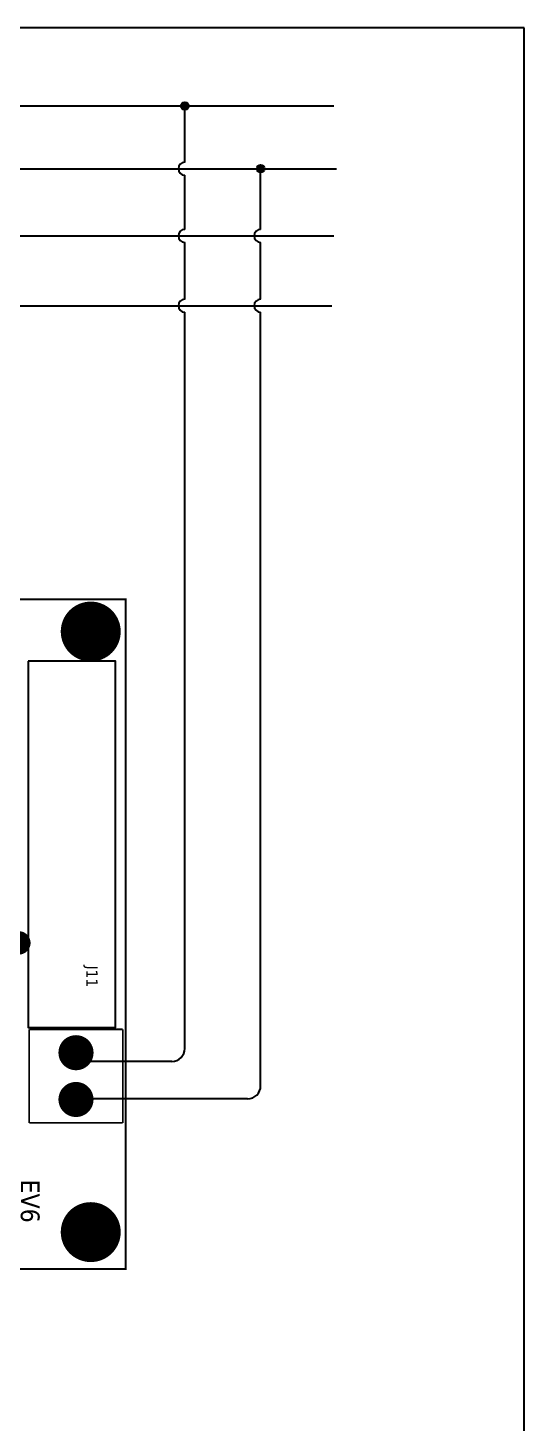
# Model space of a CAD drawing. Header units: millimetres. Extents: x 123.5 to 144.3, y 105.4 to 121.6.
# Drawn here: x 140.44 to 144.26, y 110.86 to 121.59 of the extents above; entities that cross this region are included whole.
import ezdxf

# ---------------------------------------------------------------- set-up
doc = ezdxf.new("R2010")
doc.units = ezdxf.units.MM
for name, color, linetype in [('BLK_12AWG', 7, 'Continuous'), ('DESC', 250, 'Continuous'), ('SYMS', 7, 'Continuous')]:
    doc.layers.add(name, color=color, linetype=linetype)
doc.styles.get("Standard").update_dxf_attribs({"font": 'tahoma.ttf'})

# ---------------------------------------------------------------- blocks, each defined once
blk = doc.blocks.new('WDDOT')
for radius in [0.03, 0.0187, 0.00929]:
    blk.add_circle((0, 0), radius)
blk = doc.blocks.new('EPAD')
at = {"const_width": 0.5}
blk.add_lwpolyline([(-0.25, 0, 1), (0.25, 0, 1)], format="xyb", close=True, dxfattribs=at)
blk = doc.blocks.new('tarjetavalvulas')
at = {"const_width": 0.008}
for points in [[(126.4425, 108.975), (130.6, 108.975), (130.6, 111.8372), (126.4425, 111.8372), (126.4425, 108.975)], [(126.4425, 108.975), (130.6, 108.975), (130.6, 111.8372), (126.4425, 111.8372), (126.4425, 108.975)], [(126.4425, 108.975), (130.6, 108.975), (130.6, 111.8372), (126.4425, 111.8372), (126.4425, 108.975)], [(126.4551, 111.2128), (126.8551, 111.2128)], [(126.4551, 110.8128), (126.4551, 111.2128)], [(126.4551, 111.2128), (126.8551, 111.2128)], [(126.4551, 110.8128), (126.4551, 111.2128)], [(126.4551, 111.2128), (126.8551, 111.2128)], [(126.4551, 110.8128), (126.4551, 111.2128)], [(126.8551, 110.8128), (126.8551, 111.2128)], [(126.8551, 110.8128), (126.8551, 111.2128)], [(126.8551, 110.8128), (126.8551, 111.2128)], [(126.4551, 110.8128), (126.8551, 110.8128)], [(126.4551, 110.8128), (126.8551, 110.8128)], [(126.4551, 110.8128), (126.8551, 110.8128)]]:
    blk.add_lwpolyline(points, dxfattribs=at)
blk.add_lwpolyline([(126.8594, 109.2396), (126.8594, 110.8049), (126.4862, 110.8049), (126.4862, 109.2396), (126.8594, 109.2396)])
for centre, radius in [((126.5921, 111.6797), 0.01), ((126.6551, 111.1128), 0.03), ((126.6551, 110.9128), 0.03), ((126.5921, 109.1128), 0.01)]:
    blk.add_circle(centre, radius)
for p, xscale, yscale in [((126.5921, 111.6797), 0.25622, 0.25622), ((126.5921, 111.6797), 0.23622, 0.23622), ((126.6551, 111.1128), 0.15, 0.15), ((126.6551, 111.1128), 0.12, 0.12), ((126.6551, 110.9128), 0.15, 0.15), ((126.6551, 110.9128), 0.12, 0.12), ((126.8992, 110.4435), 0.1, 0.1), ((126.8992, 110.4435), 0.08, 0.08), ((126.5921, 109.1128), 0.25622, 0.25622), ((126.5921, 109.1128), 0.23622, 0.23622)]:
    blk.add_blockref('EPAD', p, dxfattribs=dict(xscale=xscale, yscale=yscale))
blk.add_text('EV6', height=0.08, rotation=90).set_placement((126.8908, 111.4553))
blk.add_text('EV6', height=0.08, rotation=90).set_placement((126.8908, 111.4553))
blk.add_text('EV6', height=0.08, rotation=90).set_placement((126.8908, 111.4553))
at = {"width": 1.041667}
blk.add_text('J11', height=0.048, rotation=90, dxfattribs=at).set_placement((126.6105, 110.5402))
blk.add_text('J11', height=0.048, rotation=90, dxfattribs=at).set_placement((126.6105, 110.5402))
blk.add_text('J11', height=0.048, rotation=90, dxfattribs=at).set_placement((126.6105, 110.5402))

msp = doc.modelspace()

# ---------------------------------------------------------------- linework, layer by layer
at = {"color": 7, "linetype": 'Continuous'}
for p, q in [((144.256, 121.59), (123.506, 121.59)), ((144.256, 105.405), (144.256, 121.59))]:
    msp.add_line(p, q, dxfattribs=at)
at = {"layer": 'BLK_12AWG'}
for p, q in [((124.418, 120.99), (142.793, 120.99)), ((141.646, 120.557), (141.646, 120.99)), ((124.438, 120.507), (142.813, 120.507)), ((141.646, 120.04), (141.646, 120.457)), ((142.229, 120.04), (142.229, 120.507)), ((124.418, 119.99), (142.793, 119.99)), ((141.646, 119.503), (141.646, 119.94)), ((142.229, 119.503), (142.229, 119.94)), ((124.401, 119.453), (142.776, 119.453)), ((141.646, 113.739), (141.646, 119.403)), ((142.229, 113.451), (142.229, 119.403)), ((141.546, 113.639), (140.85, 113.639)), ((142.129, 113.351), (140.873, 113.351))]:
    msp.add_line(p, q, dxfattribs=at)
for centre, radius, start, end in [((141.646, 120.507), 0.05, 90, 270), ((141.646, 119.99), 0.05, 90, 270), ((142.229, 119.99), 0.05, 90, 270), ((141.646, 119.453), 0.05, 90, 270), ((142.229, 119.453), 0.05, 90, 270), ((141.546, 113.739), 0.1, 270, 360), ((142.129, 113.451), 0.1, 270, 0)]:
    msp.add_arc(centre, radius, start, end, dxfattribs=at)

# ---------------------------------------------------------------- block references
at = {"layer": 'DESC', "xscale": 1.8, "yscale": 1.8, "zscale": 1.8, "rotation": 180}
msp.add_blockref('tarjetavalvulas', (368.788, 313.349), dxfattribs=at)
at = {"layer": 'SYMS'}
for p in [(141.646, 120.99), (142.229, 120.507)]:
    msp.add_blockref('WDDOT', p, dxfattribs=at)

doc.saveas('drawing.dxf')
